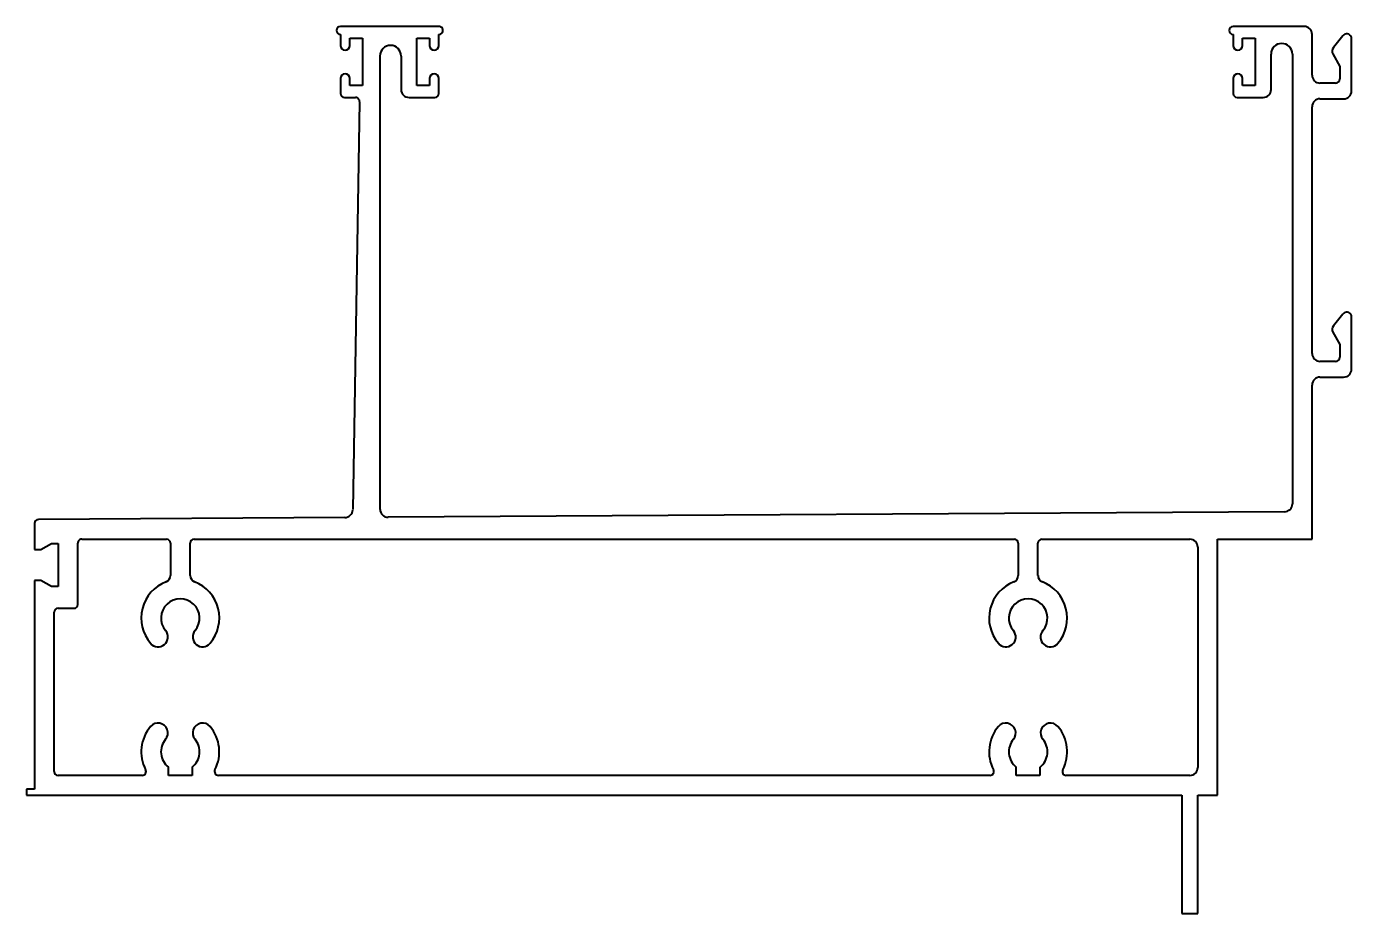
# Model space of a CAD drawing. Header units: millimetres. Extents: x -151 to 17, y -62 to 50.
import ezdxf

# ---------------------------------------------------------------- set-up
doc = ezdxf.new("R2010")
doc.units = ezdxf.units.MM
doc.layers.add('A-DETL', color=90, linetype='Continuous', lineweight=40)

msp = doc.modelspace()

# ---------------------------------------------------------------- linework, layer by layer
at = {"layer": 'A-DETL'}
for p, q in [((-98.7, 50.05), (-111.2, 50.05)), ((-111.2, 49.05), (-111.2, 47.65)), ((-98.7, 47.65), (-98.7, 49.05)), ((11, 50.05), (2, 50.05)), ((2, 49.05), (2, 47.65)), ((12, 43.88), (12, 49.05)), ((15.91, 48.88), (14.71, 47.38)), ((-110, 47.65), (-110, 48.55)), ((-110, 48.55), (-108.4, 48.55)), ((-108.4, 48.55), (-108.4, 42.55)), ((-101.5, 42.55), (-101.5, 48.55)), ((-101.5, 48.55), (-99.9, 48.55)), ((-99.9, 48.55), (-99.9, 47.65)), ((3.2, 47.65), (3.2, 48.55)), ((3.2, 48.55), (4.8, 48.55)), ((4.8, 48.55), (4.8, 42.55)), ((17, 41.88), (17, 48.7)), ((-106.17, -11.17), (-106.17, 46.31)), ((-103.5, 46.31), (-103.5, 42.05)), ((6.8, 42.05), (6.8, 46.55)), ((9.5, 46.55), (9.5, -10.46)), ((14.64, 46.57), (15.5, 45)), ((15.5, 45), (15.5, 43.4)), ((-111.2, 43.45), (-111.2, 41.57)), ((-110, 42.55), (-110, 43.45)), ((-108.4, 42.55), (-110, 42.55)), ((-99.9, 42.55), (-101.5, 42.55)), ((-99.9, 43.45), (-99.9, 42.55)), ((-98.7, 41.57), (-98.7, 43.45)), ((2, 43.45), (2, 41.55)), ((3.2, 42.55), (3.2, 43.45)), ((4.8, 42.55), (3.2, 42.55)), ((14.98, 42.88), (13, 42.88)), ((-110.68, 41.05), (-109.28, 41.05)), ((-108.77, 40.52), (-109.64, -11.2)), ((-102.5, 41.05), (-99.22, 41.05)), ((2.5, 41.05), (5.8, 41.05)), ((13, 40.88), (16, 40.88)), ((12, 8.6), (12, 39.88)), ((15.91, 13.6), (14.71, 12.1)), ((17, 6.6), (17, 13.42)), ((14.64, 11.28), (15.5, 9.72)), ((15.5, 9.72), (15.5, 8.12)), ((14.98, 7.6), (13, 7.6)), ((13, 5.6), (16, 5.6)), ((12, -14.95), (12, 4.6)), ((8.51, -11.46), (-105.16, -12.17)), ((-150, -12.96), (-150, -16.25)), ((-110.65, -12.2), (-149.49, -12.45)), ((-144, -14.95), (-133.25, -14.95)), ((-129.75, -14.95), (-25.75, -14.95)), ((-22.25, -14.95), (-3.5, -14.95)), ((0, -47.4), (0, -14.95)), ((0, -14.95), (12, -14.95)), ((-150, -16.25), (-149.17, -16.25)), ((-149.17, -16.25), (-147.83, -15.48)), ((-147.83, -15.48), (-147, -15.48)), ((-147, -15.48), (-147, -20.94)), ((-144.5, -23.21), (-144.5, -15.45)), ((-132.75, -15.45), (-132.75, -19.53)), ((-130.25, -19.53), (-130.25, -15.45)), ((-25.25, -15.45), (-25.25, -19.53)), ((-22.75, -19.53), (-22.75, -15.45)), ((-2.5, -15.95), (-2.5, -43.9)), ((-149.17, -20.17), (-150, -20.17)), ((-150, -20.17), (-150, -46.62)), ((-147.83, -20.94), (-149.17, -20.17)), ((-147, -20.94), (-147.83, -20.94)), ((-147.5, -44.4), (-147.5, -24.21)), ((-147, -23.71), (-145, -23.71)), ((-136.34, -44.9), (-147, -44.9)), ((-133, -44.9), (-133, -43.83)), ((-130, -44.9), (-133, -44.9)), ((-130, -43.83), (-130, -44.9)), ((-28.84, -44.9), (-126.66, -44.9)), ((-25.5, -44.9), (-25.5, -43.83)), ((-22.5, -44.9), (-25.5, -44.9)), ((-22.5, -43.83), (-22.5, -44.9)), ((-3.5, -44.9), (-19.16, -44.9)), ((-150, -46.62), (-151, -46.62)), ((-151, -46.62), (-151, -47.4)), ((-151, -47.4), (-4.5, -47.4)), ((-4.5, -47.4), (-4.5, -62.4)), ((-2.5, -62.4), (-2.5, -47.4)), ((-2.5, -47.4), (0, -47.4)), ((-4.5, -62.4), (-2.5, -62.4))]:
    msp.add_line(p, q, dxfattribs=at)
for centre, radius, start, end in [((-111.2, 49.55), 0.5, 90, 270), ((-98.7, 49.55), 0.5, 269.9789, 90), ((2, 49.55), 0.5, 90, 270), ((11, 49.05), 1, 0, 90), ((16.4, 48.49), 0.632, 19.1238, 141.3847), ((-110.6, 47.65), 0.6, 180, 360), ((-104.84, 46.31), 1.34, 0, 180), ((-99.3, 47.65), 0.6, 180, 0), ((2.6, 47.65), 0.6, 180, 0), ((8.15, 46.55), 1.35, 0, 180), ((15.28, 46.92), 0.736, 141.3847, 208.7911), ((-110.6, 43.45), 0.6, 0, 180), ((-99.3, 43.45), 0.6, 0, 180), ((2.6, 43.45), 0.6, 0, 180), ((13, 43.88), 1, 180, 270), ((-102.5, 42.05), 1, 180, 270), ((5.8, 42.05), 1, 270, 0), ((14.98, 43.4), 0.524, 270, 0), ((-110.68, 41.57), 0.517, 180, 270), ((-109.28, 40.53), 0.518, 359.0338, 90), ((-99.22, 41.57), 0.519, 270, 0), ((2.5, 41.55), 0.498, 180, 270), ((13, 39.88), 1, 90, 180), ((16, 41.88), 1, 270, 0), ((16.4, 13.21), 0.632, 19.1238, 141.3847), ((15.28, 11.64), 0.736, 141.3847, 208.7911), ((13, 8.6), 1, 180, 270), ((14.98, 8.12), 0.524, 270, 0), ((13, 4.6), 1, 90, 180), ((16, 6.6), 1, 270, 0), ((-110.66, -11.19), 1.02, 270.3603, 359.0338), ((-105.17, -11.17), 1, 180, 270.3603), ((8.5, -10.46), 1, 270.3603, 0), ((-149.49, -12.96), 0.511, 90.3603, 180), ((-144, -15.45), 0.5, 90, 180.1117), ((-133.25, -15.45), 0.5, 0, 90), ((-129.75, -15.45), 0.5, 90, 180), ((-25.75, -15.45), 0.5, 0, 90), ((-22.25, -15.45), 0.5, 90, 180), ((-3.5, -15.95), 1, 0, 90), ((-133.63, -19.53), 0.878, 291.413, 0), ((-129.37, -19.53), 0.878, 180, 248.587), ((-26.13, -19.53), 0.878, 291.413, 0), ((-21.87, -19.53), 0.878, 180, 248.587), ((-131.5, -24.95), 4.95, 111.413, 220.2547), ((-131.5, -24.95), 4.95, 319.7453, 68.5968), ((-24, -24.95), 4.95, 111.413, 220.2547), ((-24, -24.95), 4.95, 319.7453, 68.5968), ((-145, -23.21), 0.5, 270, 0), ((-131.5, -24.95), 2.45, 319.7453, 220.2546), ((-24, -24.95), 2.45, 319.7453, 220.2546), ((-147, -24.21), 0.5, 90, 180), ((-134.32, -27.34), 1.25, 220.2547, 40.2546), ((-128.68, -27.34), 1.25, 139.7453, 319.7453), ((-26.82, -27.34), 1.25, 220.2547, 40.2546), ((-21.18, -27.34), 1.25, 139.7453, 319.7453), ((-134.32, -39.51), 1.25, 319.7452, 139.7453), ((-128.68, -39.51), 1.25, 40.2547, 220.2547), ((-26.82, -39.51), 1.25, 319.7452, 139.7453), ((-21.18, -39.51), 1.25, 40.2547, 220.2547), ((-131.5, -41.9), 4.95, 139.7453, 207.3044), ((-131.5, -41.9), 2.45, 139.7452, 232.1069), ((-131.5, -41.9), 2.45, 307.8932, 40.2547), ((-131.5, -41.9), 4.95, 332.6956, 40.2547), ((-24, -41.9), 4.95, 139.7453, 207.3044), ((-24, -41.9), 2.45, 139.7452, 232.1069), ((-24, -41.9), 2.45, 307.8932, 40.2547), ((-24, -41.9), 4.95, 332.6956, 40.2547), ((-147, -44.4), 0.5, 180, 270), ((-136.34, -44.4), 0.5, 270, 27.3044), ((-126.66, -44.4), 0.5, 152.6956, 270), ((-28.84, -44.4), 0.5, 270, 27.3044), ((-19.16, -44.4), 0.5, 152.6956, 270), ((-3.5, -43.9), 1, 270, 0)]:
    msp.add_arc(centre, radius, start, end, dxfattribs=at)

doc.saveas('drawing.dxf')
